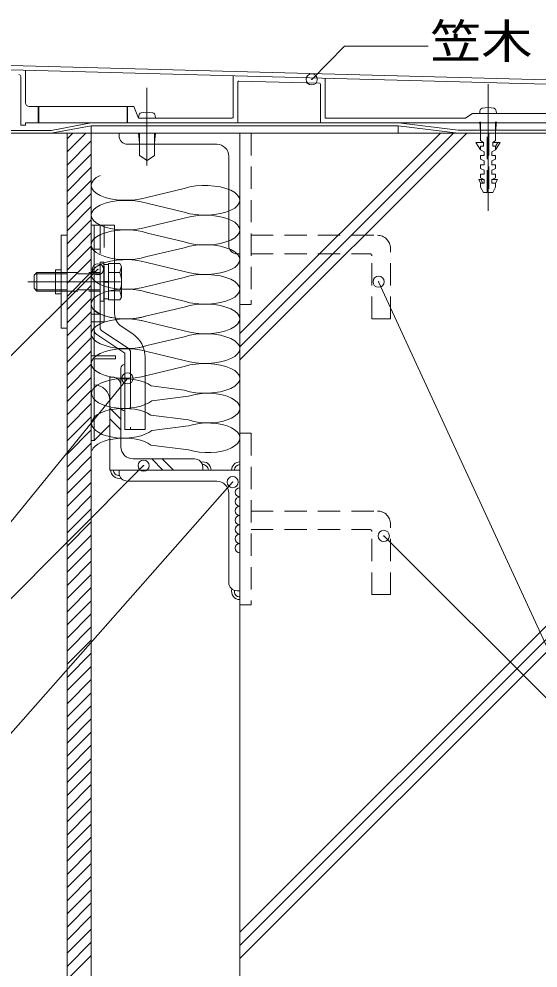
# Model space of a CAD drawing. Units: millimetres on the paper, enlarged 4 times, with parts at other scales. Extents: x -736 to 804, y -554 to 486.
# Drawn here: x -304.3 to -192.6, y -23.5 to 180.8 of the extents above; entities that cross this region are included whole.
import ezdxf
from ezdxf.enums import TextEntityAlignment as Align

# ---------------------------------------------------------------- set-up
doc = ezdxf.new("R2010")
doc.units = ezdxf.units.MM
doc.header["$LTSCALE"] = 4
doc.header["$PDMODE"] = 32
doc.header["$PDSIZE"] = 2.4
for name, pattern in [('CHAIN1', [8, 5, -1, 1, -1]), ('DASHED1', [1.8, 1.2, -0.6]), ('DASHED3', [4, 3, -1])]:
    doc.linetypes.add(name, pattern=pattern)
for name, color, linetype, lineweight in [('0-0_メース', 2, 'Continuous', 18), ('0-1_躯体', 7, 'Continuous', 18), ('0-2_金物', 2, 'Continuous', 18), ('0-3_鋼材', 6, 'Continuous', 18), ('0-4_その他資材', 7, 'Continuous', 18), ('0-5_建具', 4, 'Continuous', 9), ('0-9_部材名・寸法', 7, 'Continuous', 18)]:
    doc.layers.add(name, color=color, linetype=linetype, lineweight=lineweight)
doc.styles.add('ＭＳ ゴシック', font='')
doc.styles.get('ＭＳ ゴシック').set_extended_font_data('MS Gothic')

msp = doc.modelspace()

# ---------------------------------------------------------------- linework, layer by layer
at = {"layer": '0-0_メース'}
for p, q in [((-312.756, 156.214), (-288.756, 156.214)), ((-293.956, -251.191), (-293.956, 156.214)), ((-288.756, -251.191), (-288.756, 156.214))]:
    msp.add_line(p, q, dxfattribs=at)
at = {"layer": '0-1_躯体', "color": 3}
for p, q in [((-210.774, 156.214), (-256.806, 110.183)), ((-256.756, -83.786), (-256.756, 156.214)), ((-256.756, 156.214), (-256.756, 154.654)), ((-213.603, 156.214), (-256.756, 113.061)), ((-256.756, 107.404), (-207.946, 156.214)), ((-256.756, 156.214), (-176.756, 156.214)), ((-184.756, 56.158), (-256.756, -15.843)), ((-184.756, 53.329), (-256.756, -18.671)), ((-256.756, -21.499), (-184.756, 50.501))]:
    msp.add_line(p, q, dxfattribs=at)
at = {"layer": '0-1_躯体', "color": 4, "lineweight": 9}
msp.add_line((-256.756, 156.214), (-256.756, -43.786), dxfattribs=at)
at = {"layer": '0-2_金物'}
for p, q in [((-288.756, 90.014), (-288.756, 136.414)), ((-285.956, 136.414), (-288.756, 136.414)), ((-288.756, 116.708), (-288.756, 136.414)), ((-288.116, 113.856), (-288.116, 136.414)), ((-283.716, 136.414), (-288.116, 136.414)), ((-283.716, 117.281), (-283.716, 136.414)), ((-295.236, 114.214), (-295.236, 134.214)), ((-293.956, 134.214), (-295.236, 134.214)), ((-293.956, 114.214), (-293.956, 134.214)), ((-296.436, 121.614), (-296.436, 126.814)), ((-295.236, 126.814), (-296.436, 126.814)), ((-282.596, 128.14), (-283.716, 128.14)), ((-282.235, 127.514), (-282.596, 128.14)), ((-282.566, 126.177), (-282.235, 127.514)), ((-282.235, 127.514), (-282.235, 120.915)), ((-301.033, 125.614), (-300.433, 126.214)), ((-301.033, 125.614), (-301.033, 122.815)), ((-296.436, 125.934), (-300.713, 125.934)), ((-300.433, 126.214), (-300.433, 122.215)), ((-300.433, 126.214), (-296.436, 126.214)), ((-282.566, 126.177), (-283.716, 126.177)), ((-301.033, 122.815), (-300.433, 122.215)), ((-296.436, 122.495), (-300.713, 122.495)), ((-300.433, 122.215), (-296.436, 122.215)), ((-295.236, 121.614), (-296.436, 121.614)), ((-282.566, 122.251), (-283.716, 122.251)), ((-282.235, 120.915), (-282.596, 120.288)), ((-282.566, 122.252), (-282.235, 120.915)), ((-282.596, 120.289), (-283.716, 120.289)), ((-288.116, 108.254), (-288.116, 115.614)), ((-279.828, 112.977), (-282.291, 114.619)), ((-293.956, 114.214), (-295.236, 114.214)), ((-287.582, 112.858), (-281.556, 108.841)), ((-281.556, 92.414), (-281.556, 108.841)), ((-283.556, 108.254), (-288.756, 108.254)), ((-288.116, 90.014), (-288.116, 107.614)), ((-283.556, 107.614), (-288.116, 107.614)), ((-283.556, 107.614), (-283.556, 108.254)), ((-277.156, 107.984), (-277.156, 92.414)), ((-282.356, 105.614), (-282.356, 97.214)), ((-284.756, 98.654), (-284.756, 93.374)), ((-288.116, 90.014), (-284.756, 93.374)), ((-277.156, 92.414), (-281.556, 92.414)), ((-288.116, 90.014), (-288.756, 90.014))]:
    msp.add_line(p, q, dxfattribs=at)
at = {"layer": '0-2_金物', "linetype": 'DASHED3'}
for p, q in [((-288.116, 117.214), (-288.116, 136.414)), ((-286.836, 114.327), (-286.836, 136.414)), ((-285.956, 115.614), (-285.956, 136.414)), ((-288.116, 131.214), (-288.756, 131.214)), ((-286.836, 131.214), (-288.116, 131.214)), ((-286.036, 128.414), (-286.836, 128.414)), ((-286.836, 128.414), (-286.836, 120.015)), ((-286.036, 128.414), (-286.036, 120.015)), ((-285.036, 127.894), (-286.036, 127.894)), ((-285.036, 128.14), (-285.036, 120.289)), ((-283.716, 128.14), (-285.036, 128.14)), ((-285.036, 127.894), (-285.036, 120.535)), ((-283.716, 126.177), (-285.036, 126.177)), ((-285.036, 124.294), (-286.036, 124.294)), ((-285.036, 124.134), (-286.036, 124.134)), ((-283.716, 122.251), (-285.036, 122.251)), ((-286.036, 120.015), (-286.836, 120.015)), ((-285.036, 120.535), (-286.036, 120.535)), ((-283.716, 120.289), (-285.036, 120.289)), ((-288.116, 117.214), (-288.756, 117.214)), ((-288.116, 115.614), (-288.116, 117.214)), ((-286.836, 117.214), (-288.116, 117.214)), ((-285.956, 115.614), (-288.756, 115.614)), ((-280.81, 109.882), (-286.48, 113.662)), ((-280.276, 108.884), (-280.276, 92.414))]:
    msp.add_line(p, q, dxfattribs=at)
at = {"layer": '0-2_金物', "linetype": 'DASHED1'}
for p, q in [((-296.436, 126.214), (-286.836, 126.214)), ((-286.836, 125.934), (-296.436, 125.934)), ((-286.836, 122.495), (-296.436, 122.495)), ((-296.436, 122.215), (-286.836, 122.215))]:
    msp.add_line(p, q, dxfattribs=at)
at = {"layer": '0-2_金物', "linetype": 'CHAIN1'}
msp.add_line((-302.432, 124.214), (-280.332, 124.214), dxfattribs=at)
at = {"layer": '0-2_金物'}
for centre, radius, start, end in [((-288.234, 124.214), 5.999, 340.90288, 19.09647), ((-280.516, 117.281), 3.2, 180, 236.30994), ((-286.916, 113.856), 1.2, 180, 236.30994), ((-283.156, 107.984), 6, 0, 56.30994), ((-281.556, 105.614), 0.8, 90, 180), ((-288.116, 98.654), 3.36, 0, 90), ((-281.556, 97.214), 0.8, 180, 270)]:
    msp.add_arc(centre, radius, start, end, dxfattribs=at)
at = {"layer": '0-2_金物', "linetype": 'DASHED3'}
for centre, radius, start, end in [((-286.036, 114.327), 0.8, 180, 236.30994), ((-281.476, 108.884), 1.2, 0, 56.30994)]:
    msp.add_arc(centre, radius, start, end, dxfattribs=at)
at = {"layer": '0-3_鋼材'}
for p, q in [((-282.757, 155.614), (-282.757, 156.214)), ((-282.757, 156.214), (-256.756, 156.214)), ((-280.957, 153.814), (-261.757, 153.814)), ((-259.156, 132.015), (-259.156, 151.215)), ((-256.756, 122.312), (-256.756, 142.311)), ((-284.756, 103.678), (-284.756, 83.679)), ((-284.156, 103.678), (-284.756, 103.678)), ((-284.356, 103.678), (-284.756, 103.678)), ((-284.156, 103.678), (-284.756, 103.678)), ((-282.356, 101.878), (-282.356, 88.678)), ((-282.356, 94.593), (-284.756, 96.993)), ((-282.356, 94.593), (-284.756, 96.993)), ((-282.356, 92.33), (-284.756, 94.73)), ((-282.356, 92.33), (-284.756, 94.73)), ((-266.556, 86.079), (-279.756, 86.079)), ((-273.337, 83.679), (-275.737, 86.079)), ((-271.074, 83.679), (-273.474, 86.079)), ((-264.756, 84.279), (-264.756, 83.679)), ((-264.756, 83.679), (-284.756, 83.679)), ((-282.757, 83.679), (-256.756, 83.679)), ((-282.757, 83.079), (-282.757, 83.679)), ((-280.957, 81.279), (-261.757, 81.279)), ((-259.156, 59.48), (-259.156, 78.68)), ((-256.756, 57.679), (-256.756, 77.678)), ((-256.756, 71.678), (-256.756, 45.678))]:
    msp.add_line(p, q, dxfattribs=at)
at = {"layer": '0-3_鋼材', "linetype": 'DASHED1'}
for p, q in [((-254.363, 134.214), (-227.163, 134.214)), ((-254.363, 130.214), (-228.763, 130.214)), ((-228.363, 116.214), (-228.363, 129.814)), ((-254.363, 74.85), (-227.163, 74.85)), ((-254.363, 70.85), (-228.763, 70.85)), ((-228.363, 56.85), (-228.363, 70.45))]:
    msp.add_line(p, q, dxfattribs=at)
at = {"layer": '0-3_鋼材'}
for points in [[(-257.356, 130.215), (-256.756, 130.215), (-256.756, 156.214)], [(-257.356, 57.68), (-256.756, 57.68), (-256.756, 83.679)]]:
    msp.add_lwpolyline(points, dxfattribs=at)
at = {"layer": '0-3_鋼材', "linetype": 'DASHED1'}
for points in [[(-256.756, 156.214), (-254.363, 156.214), (-254.363, 119.291)], [(-256.756, 156.214), (-256.756, 119.291), (-254.363, 119.291)], [(-228.363, 116.214), (-224.363, 116.214), (-224.363, 131.414)], [(-256.756, 91.581), (-254.363, 91.581), (-254.363, 54.658)], [(-256.756, 91.581), (-256.756, 54.658), (-254.363, 54.658)], [(-228.363, 56.85), (-224.363, 56.85), (-224.363, 72.05)]]:
    msp.add_lwpolyline(points, dxfattribs=at)
at = {"layer": '0-3_鋼材'}
for centre, radius, start, end in [((-280.957, 155.614), 1.8, 180, 270), ((-261.757, 151.215), 2.6, 0, 90), ((-257.356, 132.015), 1.8, 180, 270), ((-284.156, 101.878), 1.8, 0, 90), ((-279.756, 88.678), 2.6, 180, 270), ((-266.556, 84.279), 1.8, 0, 90), ((-280.957, 83.079), 1.8, 180, 270), ((-261.757, 78.68), 2.6, 0, 90), ((-257.356, 59.48), 1.8, 180, 270)]:
    msp.add_arc(centre, radius, start, end, dxfattribs=at)
at = {"layer": '0-3_鋼材', "linetype": 'DASHED1'}
for centre, radius in [((-227.163, 131.414), 2.8), ((-228.763, 129.814), 0.4), ((-227.163, 72.05), 2.8), ((-228.763, 70.45), 0.4)]:
    msp.add_arc(centre, radius, 0, 90, dxfattribs=at)
at = {"layer": '0-4_その他資材'}
for p, q in [((-293.956, 152.163), (-289.904, 156.214)), ((-293.956, 154.991), (-292.733, 156.214)), ((-293.956, 156.214), (-288.755, 156.214)), ((-293.956, -251.191), (-293.956, 156.214)), ((-288.755, 156.214), (-288.755, -251.191)), ((-293.956, 149.334), (-288.755, 154.535)), ((-293.956, 146.506), (-288.755, 151.706)), ((-293.956, 143.677), (-288.755, 148.878)), ((-293.956, 140.849), (-288.755, 146.049)), ((-293.956, 138.021), (-288.755, 143.221)), ((-293.956, 135.192), (-288.755, 140.393)), ((-293.956, 132.364), (-288.755, 137.564)), ((-293.956, 129.535), (-288.755, 134.736)), ((-293.956, 126.707), (-288.755, 131.907)), ((-293.956, 123.878), (-288.755, 129.079)), ((-293.956, 121.05), (-288.755, 126.25)), ((-293.956, 118.222), (-288.755, 123.422)), ((-293.956, 115.393), (-288.755, 120.594)), ((-293.956, 112.565), (-288.755, 117.765)), ((-293.956, 109.736), (-288.755, 114.937)), ((-293.956, 106.908), (-288.755, 112.108)), ((-293.956, 104.079), (-288.755, 109.28)), ((-293.956, 101.251), (-288.755, 106.451)), ((-293.956, 98.423), (-288.755, 103.623)), ((-293.956, 95.594), (-288.755, 100.795)), ((-293.956, 92.766), (-288.755, 97.966)), ((-293.956, 89.937), (-288.755, 95.138)), ((-293.956, 87.109), (-288.755, 92.309)), ((-293.956, 84.28), (-288.755, 89.481)), ((-293.956, 81.452), (-288.755, 86.652)), ((-293.956, 78.624), (-288.755, 83.824)), ((-293.956, 75.795), (-288.755, 80.996)), ((-293.956, 72.967), (-288.755, 78.167)), ((-293.956, 70.138), (-288.755, 75.339)), ((-293.956, 67.31), (-288.755, 72.51)), ((-293.956, 64.481), (-288.755, 69.682)), ((-293.956, 61.653), (-288.755, 66.853)), ((-293.956, 58.825), (-288.755, 64.025)), ((-293.956, 55.996), (-288.755, 61.197)), ((-293.956, 53.168), (-288.755, 58.368)), ((-293.956, 50.339), (-288.755, 55.54)), ((-293.956, 47.511), (-288.755, 52.711)), ((-293.956, 44.682), (-288.755, 49.883)), ((-293.956, 41.854), (-288.755, 47.054)), ((-293.956, 39.026), (-288.755, 44.226)), ((-293.956, 36.197), (-288.755, 41.398)), ((-293.956, 33.369), (-288.755, 38.569)), ((-293.956, 30.54), (-288.755, 35.741)), ((-293.956, 27.712), (-288.755, 32.912)), ((-293.956, 24.883), (-288.755, 30.084)), ((-293.956, 22.055), (-288.755, 27.255)), ((-293.956, 19.227), (-288.755, 24.427)), ((-293.956, 19.227), (-288.755, 24.427)), ((-293.956, 16.398), (-288.755, 21.599)), ((-293.956, 13.57), (-288.755, 18.77)), ((-293.956, 10.741), (-288.755, 15.942)), ((-293.956, 7.913), (-288.755, 13.113)), ((-293.956, 5.084), (-288.755, 10.285)), ((-293.956, 2.256), (-288.755, 7.457)), ((-293.956, -0.572), (-288.755, 4.628)), ((-293.956, -3.401), (-288.755, 1.8)), ((-293.956, -6.229), (-288.755, -1.029)), ((-293.956, -9.058), (-288.755, -3.857)), ((-293.956, -11.886), (-288.755, -6.686)), ((-293.956, -14.715), (-288.755, -9.514)), ((-293.956, -17.543), (-288.755, -12.342)), ((-293.956, -20.371), (-288.755, -15.171)), ((-293.956, -23.2), (-288.755, -17.999)), ((-293.956, -26.028), (-288.755, -20.828))]:
    msp.add_line(p, q, dxfattribs=at)
at = {"layer": '0-4_その他資材', "color": 3}
for p, q in [((-276.777, 142.389), (-268.777, 144.308)), ((-268.777, 139.189), (-276.777, 141.108)), ((-276.777, 135.989), (-268.777, 137.908)), ((-268.777, 132.789), (-276.612, 134.688)), ((-276.777, 129.623), (-268.777, 131.542)), ((-268.777, 126.423), (-276.777, 128.342)), ((-276.777, 123.223), (-268.777, 125.142)), ((-268.777, 120.023), (-276.777, 121.942)), ((-276.777, 116.855), (-268.777, 118.774)), ((-276.776, 116.855), (-268.776, 118.774)), ((-276.756, 116.855), (-268.756, 118.774)), ((-268.777, 113.655), (-276.777, 115.574)), ((-268.776, 113.655), (-276.775, 115.574)), ((-268.756, 113.655), (-276.755, 115.574)), ((-276.777, 110.455), (-268.777, 112.374)), ((-276.776, 110.455), (-268.776, 112.374)), ((-276.756, 110.455), (-268.756, 112.374)), ((-268.756, 107.255), (-276.755, 109.174)), ((-276.756, 104.055), (-268.756, 105.974)), ((-268.756, 100.855), (-275.848, 101.79)), ((-275.737, 98.592), (-267.796, 99.574)), ((-275.945, 95.463), (-267.796, 94.455)), ((-267.796, 93.174), (-275.737, 92.192)), ((-275.945, 89.063), (-267.796, 88.055))]:
    msp.add_line(p, q, dxfattribs=at)
at = {"layer": '0-4_その他資材', "color": 2}
msp.add_line((-293.956, 133.971), (-293.956, 109.97), dxfattribs=at)
at = {"layer": '0-4_その他資材', "color": 3}
for centre, radius, start, end in [((-264.736, 83.641), 1.8, 1.20696, 103.06455), ((-264.736, 83.641), 1.2, 1.81061, 95.1631), ((-256.745, 83.64), 1.8, 90.34171, 178.75402), ((-256.745, 83.64), 1.2, 90.51257, 178.13084), ((-282.76, 83.68), 1.8, 180.03101, 283.44024), ((-282.76, 83.68), 1.2, 180.04652, 274.98825), ((-256.756, 78.876), 1, 90, 270), ((-256.756, 76.876), 1, 90, 270), ((-256.756, 74.876), 1, 90, 270), ((-256.756, 72.876), 1, 90, 270), ((-256.756, 70.876), 1, 90, 270), ((-256.756, 68.876), 1, 90, 270), ((-256.756, 66.876), 1, 90, 270), ((-256.756, 57.567), 1.8, 163.57756, 270), ((-256.756, 57.567), 1.2, 169.9429, 270)]:
    msp.add_arc(centre, radius, start, end, dxfattribs=at)
for centre, major_axis, ratio, start_param, end_param in [((-281.277, 144.948), (-7.5, 0), 0.4266, 5.5408117, 8.4974876), ((-264.277, 141.748), (-7.5, 0), 0.4266, 0.9272903, 5.355895), ((-281.277, 138.548), (-7.5, 0), 0.4266, 4.0687591, 8.4974876), ((-264.277, 135.348), (-7.5, 0), 0.4266, 0.9272903, 5.355895), ((-281.277, 132.183), (-7.5, 0), 0.4266, 4.041043, 8.4974876), ((-264.277, 128.983), (-7.5, 0), 0.4266, 0.9272903, 5.355895), ((-281.277, 125.783), (-7.5, 0), 0.4266, 4.0687591, 8.4974876), ((-264.277, 122.583), (-7.5, 0), 0.4266, 0.9272903, 5.355895), ((-281.277, 119.415), (-7.5, 0), 0.4266, 4.0428896, 8.4974876), ((-281.276, 119.415), (-7.5, 0), 0.4266, 5.7862821, 8.4974876), ((-281.256, 119.415), (-7.5, 0), 0.4266, 5.7862821, 8.4974876), ((-264.277, 116.215), (-7.5, 0), 0.4266, 0.9272903, 5.355895), ((-264.276, 116.215), (-7.5, 0), 0.4266, 0.9272903, 5.355895), ((-264.256, 116.215), (-7.5, 0), 0.4266, 0.9272903, 5.355895), ((-281.277, 113.015), (-7.5, 0), 0.4266, 4.0687591, 8.4974876), ((-281.276, 113.015), (-7.5, 0), 0.4266, 4.0687591, 8.4974876), ((-281.256, 113.015), (-7.5, 0), 0.4266, 4.0687591, 8.4974876), ((-264.256, 109.815), (-7.5, 0), 0.4266, 0.9272903, 5.355895), ((-281.256, 106.615), (-7.5, 0), 0.4266, 4.0687591, 8.4974876), ((-264.256, 103.415), (-7.5, 0), 0.4266, 0.9272903, 5.355895), ((-281.768, 100.147), (-6.9, 0), 0.4637, 3.6809436, 8.9174531), ((-263.656, 97.015), (-6.9, 0), 0.4637, 0.9272903, 5.355895), ((-281.768, 93.747), (-6.9, 0), 0.4637, 3.7076981, 8.9174531), ((-263.656, 90.615), (-6.9, 0), 0.4637, 0.9272903, 5.355895), ((-281.768, 87.347), (-6.9, 0), 0.4637, 3.7076981, 6.1116399)]:
    msp.add_ellipse(centre, major_axis=major_axis, ratio=ratio, start_param=start_param, end_param=end_param, dxfattribs=at)
at = {"layer": '0-5_建具'}
for p, q in [((-313.255, 170.051), (-166.78, 166.118)), ((-312.624, 170.955), (-166.756, 167.038)), ((-302.911, 162.737), (-302.911, 169.788)), ((-303.911, 168.423), (-303.911, 157.926)), ((-258.206, 159.614), (-258.206, 168.446)), ((-238.398, 167.941), (-238.398, 159.414)), ((-276.756, 165.939), (-276.756, 149.212)), ((-257.206, 167.215), (-257.206, 158.414)), ((-239.593, 166.971), (-257.001, 167.415)), ((-239.398, 166.772), (-239.398, 158.414)), ((-203.352, 166.743), (-203.352, 139.501)), ((-302.111, 161.937), (-279.604, 161.937)), ((-300.143, 161.937), (-300.143, 158.414)), ((-300.103, 161.937), (-300.103, 158.414)), ((-300.063, 161.937), (-300.063, 158.414)), ((-281.024, 161.937), (-281.024, 158.414)), ((-280.984, 161.937), (-280.984, 158.414)), ((-280.944, 161.937), (-280.944, 158.414)), ((-279.604, 161.937), (-278.556, 159.414)), ((-278.556, 159.414), (-278.505, 159.999)), ((-258.406, 159.414), (-278.556, 159.414)), ((-274.956, 159.414), (-275.007, 159.999)), ((-208.298, 159.414), (-238.398, 159.414)), ((-206.864, 160.378), (-208.183, 159.45)), ((-183.531, 160.414), (-206.812, 160.414)), ((-205.152, 160.414), (-205.101, 160.999)), ((-201.552, 160.414), (-201.604, 160.999)), ((-302.911, 157.926), (-303.911, 157.926)), ((-302.911, 158.414), (-302.911, 157.926)), ((-302.911, 158.414), (-239.398, 158.414)), ((-288.756, 157.814), (-288.756, 156.214)), ((-288.756, 157.814), (-222.717, 157.814)), ((-239.398, 158.414), (-176.756, 158.414)), ((-222.717, 156.214), (-222.717, 157.814)), ((-288.756, 156.214), (-222.717, 156.214))]:
    msp.add_line(p, q, dxfattribs=at)
at = {"layer": '0-5_建具', "color": 7, "lineweight": 18}
for p, q in [((-297.404, 156.814), (-288.756, 158.414)), ((-297.349, 156.214), (-288.756, 157.804)), ((-222.643, 158.409), (-288.756, 158.409)), ((-288.756, 157.814), (-222.717, 157.814)), ((-222.717, 157.814), (-209.806, 156.214)), ((-222.643, 158.409), (-209.806, 156.819)), ((-209.806, 156.819), (-184.756, 156.819)), ((-209.806, 156.214), (-184.756, 156.214))]:
    msp.add_line(p, q, dxfattribs=at)
at = {"layer": '0-5_建具', "linetype": 'DASHED1'}
for p, q in [((-205.152, 158.68), (-204.952, 156.597)), ((-204.952, 154.614), (-204.952, 158.68)), ((-201.552, 158.68), (-201.752, 156.597)), ((-201.752, 154.614), (-201.752, 158.68)), ((-278.545, 156.199), (-278.345, 154.116)), ((-278.345, 151.414), (-278.345, 156.199)), ((-275.145, 151.414), (-275.145, 156.199)), ((-274.945, 156.199), (-275.145, 154.116)), ((-205.952, 154.214), (-204.352, 154.214)), ((-205.952, 154.214), (-204.952, 152.614)), ((-200.752, 154.214), (-202.352, 154.214)), ((-200.752, 154.214), (-201.752, 152.614)), ((-201.224, 154.214), (-201.752, 153.369)), ((-276.745, 150.347), (-278.345, 151.414)), ((-276.745, 150.347), (-275.145, 151.414)), ((-204.905, 146.214), (-204.505, 145.414)), ((-204.952, 144.614), (-204.352, 143.414)), ((-202.352, 143.414), (-201.752, 144.614))]:
    msp.add_line(p, q, dxfattribs=at)
at = {"layer": '0-5_建具', "color": 7, "lineweight": 18}
msp.add_lwpolyline([(-297.404, 156.214), (-310.365, 156.214), (-310.365, 156.814), (-297.404, 156.814)], dxfattribs=at)
at = {"layer": '0-5_建具', "linetype": 'DASHED1'}
for points in [[(-204.352, 143.414), (-203.552, 143.414), (-203.552, 156.214), (-203.152, 156.214), (-203.152, 143.414), (-202.352, 143.414)], [(-204.152, 152.214), (-204.952, 152.614), (-204.952, 153.414), (-204.352, 153.414), (-204.352, 154.214), (-204.952, 154.614)], [(-202.552, 152.214), (-201.752, 152.614), (-201.752, 153.414), (-202.352, 153.414), (-202.352, 154.214), (-201.752, 154.614)], [(-204.952, 145.414), (-204.152, 145.414), (-204.152, 146.214), (-204.952, 146.614), (-204.952, 147.414), (-204.152, 147.414), (-204.152, 148.214), (-204.952, 148.614), (-204.952, 149.414), (-204.152, 149.414), (-204.152, 150.214), (-204.952, 150.614), (-204.952, 151.414), (-204.152, 151.414), (-204.152, 152.214)], [(-201.752, 144.614), (-201.752, 145.414), (-202.552, 145.414), (-202.552, 146.214), (-201.752, 146.614), (-201.752, 147.414), (-202.552, 147.414), (-202.552, 148.214), (-201.752, 148.614), (-201.752, 149.414), (-202.552, 149.414), (-202.552, 150.214), (-201.752, 150.614), (-201.752, 151.414), (-202.552, 151.414), (-202.552, 152.214)], [(-204.152, 146.214), (-205.352, 146.214), (-204.952, 145.414)], [(-204.952, 144.614), (-204.952, 145.414), (-204.152, 145.414)], [(-202.552, 146.214), (-201.352, 146.214), (-201.752, 145.414)]]:
    msp.add_lwpolyline(points, dxfattribs=at)
at = {"layer": '0-5_建具'}
for centre, radius, start, end in [((-304.311, 168.423), 0.4, 0, 88.54152), ((-257.006, 167.215), 0.2, 88.54152, 180), ((-239.598, 166.772), 0.2, 0, 88.54152), ((-302.111, 162.737), 0.8, 180, 270), ((-204.464, 160.943), 0.64, 105.49394, 175), ((-203.352, 156.934), 4.8, 74.50603, 105.49396), ((-202.241, 160.943), 0.64, 4.99997, 74.50603), ((-277.868, 159.943), 0.64, 105.49394, 175), ((-276.756, 155.934), 4.8, 74.50603, 105.49396), ((-275.645, 159.943), 0.64, 4.99997, 74.50603), ((-258.406, 159.614), 0.2, 270, 0), ((-208.298, 159.614), 0.2, 270, 305.09501)]:
    msp.add_arc(centre, radius, start, end, dxfattribs=at)
at = {"layer": '0-9_部材名・寸法'}
for p, q in [((-241.297, 167.779), (-234.214, 174.954)), ((-234.214, 174.954), (-216.258, 174.954)), ((-287.322, 126.907), (-323.939, 90.558)), ((-181.221, 24.936), (-226.909, 124.215)), ((-280.955, 103.406), (-314.929, 61.673)), ((-277.484, 84.623), (-328.968, 33.139)), ((-258.324, 81.072), (-322.391, 8.475)), ((-225.788, 69.502), (-181.221, 24.936))]:
    msp.add_line(p, q, dxfattribs=at)
for p in [(-241.297, 167.779), (-287.322, 126.907), (-226.909, 124.215), (-280.955, 103.406), (-277.484, 84.623), (-258.324, 81.072), (-225.788, 69.502)]:
    msp.add_point(p, dxfattribs=at)

# ---------------------------------------------------------------- texts
at = {"layer": '0-9_部材名・寸法', "style": 'ＭＳ ゴシック', "width": 1.1}
msp.add_text('笠木', height=7.331, dxfattribs=at).set_placement((-215.799, 170.142), align=Align.BOTTOM_LEFT)

doc.saveas('drawing.dxf')
